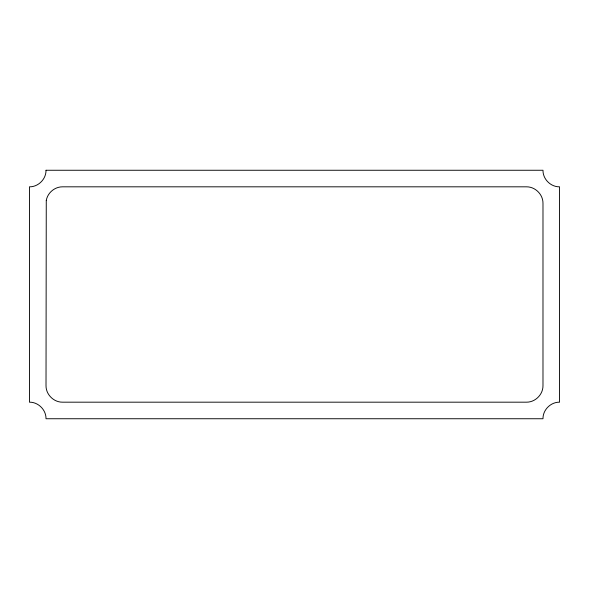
<?xml version="1.0" encoding="UTF-8"?>
<svg xmlns="http://www.w3.org/2000/svg" width="589" height="589" viewBox="0 0 589 589"><rect width="100%" height="100%" fill="white"/><g stroke="black" fill="none" stroke-linecap="round" stroke-linejoin="round"><path stroke-width="0.88" d="M46.016 170.258C46.17 179.115 38.307 186.978 29.45 186.823L29.45 402.177C38.307 402.022 46.17 409.885 46.016 418.742L542.984 418.742C542.83 409.885 550.693 402.022 559.55 402.177L559.55 186.823C550.693 186.993 542.815 179.115 542.984 170.258L46.016 170.258M46.266 200.51L46.016 385.611C45.861 394.468 53.724 402.331 62.581 402.177L526.419 402.177C535.276 402.331 543.139 394.468 542.984 385.611L542.984 203.389C543.139 194.532 535.276 186.669 526.419 186.823L62.581 186.823C54.762 186.742 47.547 192.802 46.266 200.51"/></g></svg>
